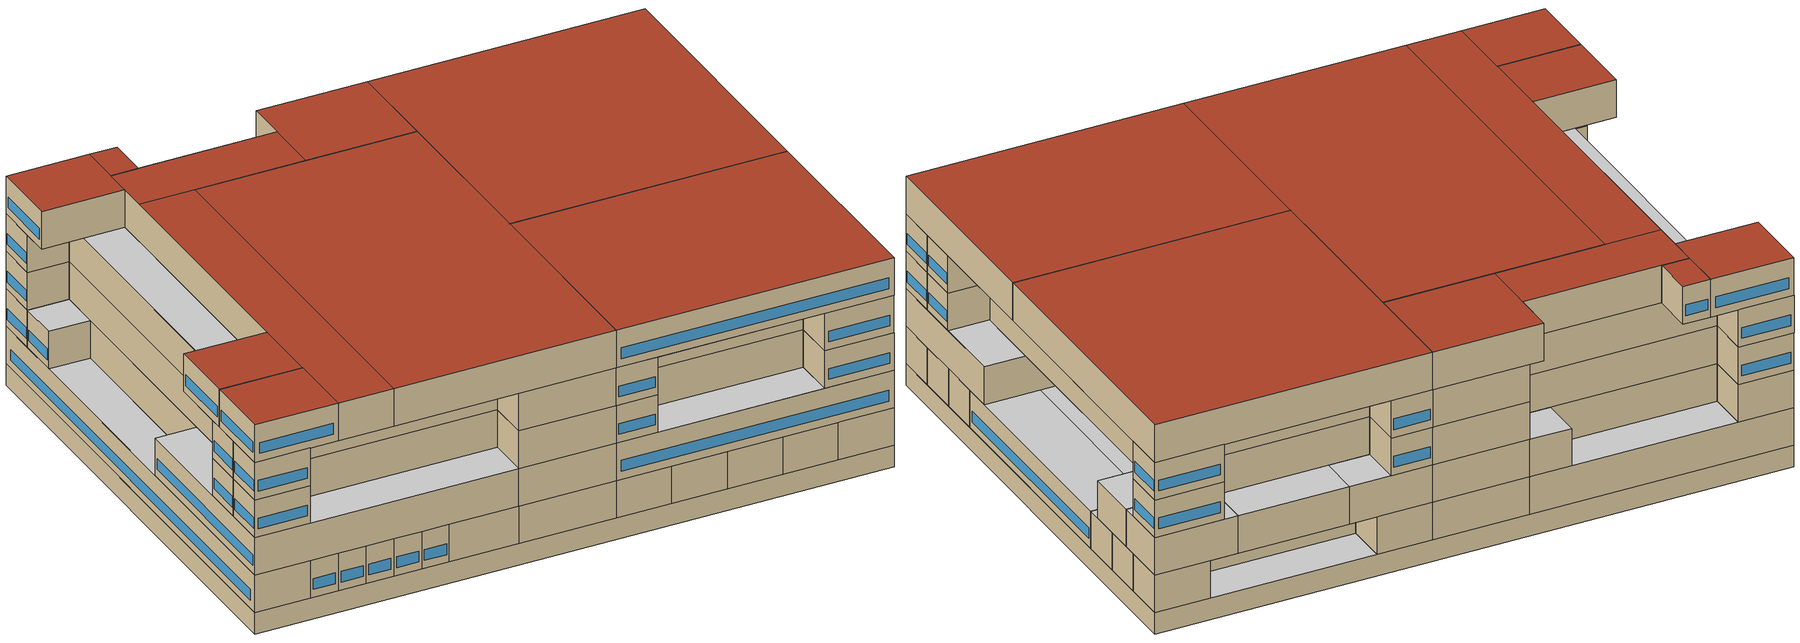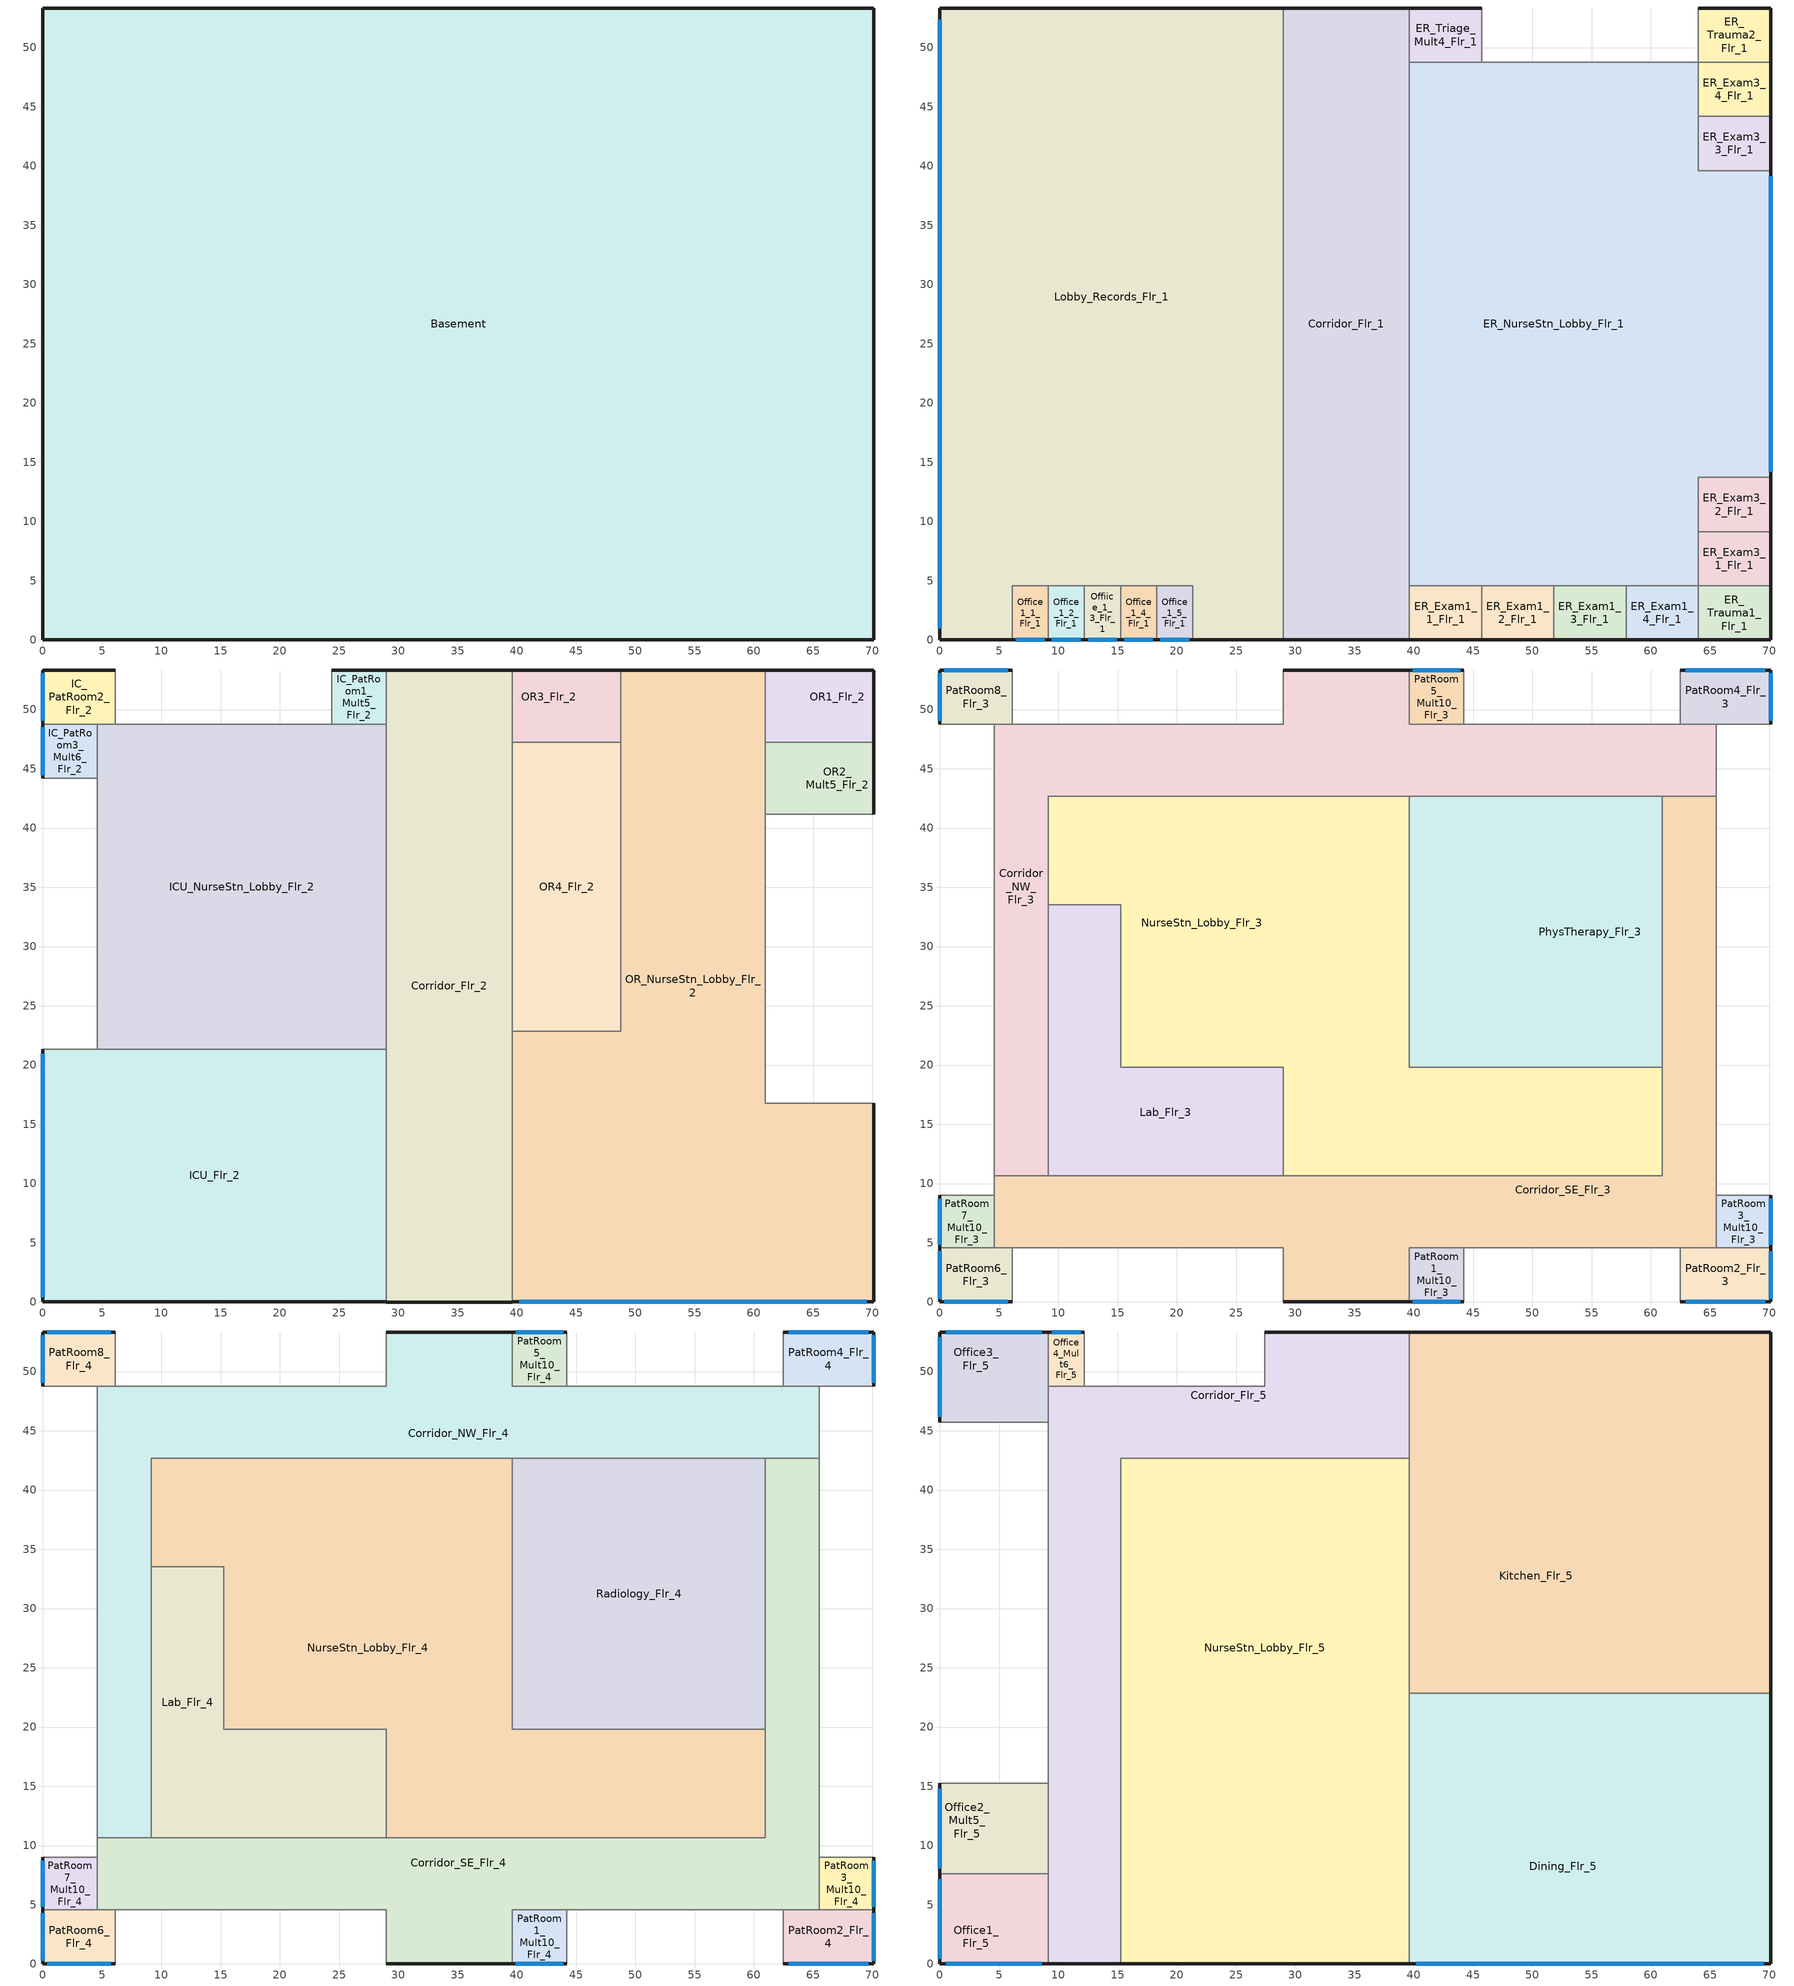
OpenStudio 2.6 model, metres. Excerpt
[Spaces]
Basement
 floor othersidecoefficients: 70.1,53.34 70.1,0 0,0 0,53.34 z-2.44
 wall othersidecoefficients: 0,53.34 0,0 70.1,0 70.1,53.34 0,53.34 z-2.44:0
 ceiling adiabatic: 70.1,9.14 70.1,13.72 64.01,13.72 64.01,9.14 z0; 45.72,0 45.72,4.57 39.62,4.57 39.62,0 z0; 45.72,48.77 45.72,53.34 39.62,53.34 39.62,48.77 z0; 70.1,39.62 70.1,48.77 64.01,48.77 64.01,39.62 z0; 64.01,0 64.01,4.57 45.72,4.57 45.72,0 z0; 64.01,48.77 64.01,53.34 45.72,53.34 45.72,48.77 z0; 21.34,0 21.34,4.57 9.14,4.57 9.14,0 z0; 9.14,0 9.14,4.57 6.1,4.57 6.1,0 z0; 70.1,4.57 70.1,9.14 64.01,9.14 64.01,4.57 z0
Lobby_Records_Flr_1
 floor to Basement: 28.96,4.57 28.96,0 21.34,0 21.34,4.57 z0; 6.1,4.57 6.1,0 0,0 0,4.57 z0; 28.96,53.34 28.96,4.57 0,4.57 0,53.34 z0
 wall outside: 28.96,53.34 0,53.34 0,0 6.1,0 / 21.34,0 28.96,0 z0:4.27
 wall to Corridor_Flr_1: 28.96,0 28.96,53.34 z0:4.27
 wall adiabatic: 6.1,0 6.1,4.57 9.14,4.57 21.34,4.57 21.34,0 z0:4.27
 window: 0,52.34 0,1 z0.91:2.14
 ceiling adiabatic: 28.96,48.77 28.96,53.34 24.38,53.34 24.38,48.77 z4.27; 24.38,48.77 24.38,53.34 6.1,53.34 6.1,48.77 z4.27; 4.57,44.2 4.57,48.77 0,48.77 0,44.2 z4.27; 4.57,21.34 4.57,44.2 0,44.2 0,21.34 z4.27
Office1_1_Flr_1
 floor adiabatic: 9.14,4.57 9.14,0 6.1,0 6.1,4.57 z0
 wall outside: 6.1,0 9.14,0 z0:4.27
 wall adiabatic: 9.14,0 9.14,4.57 6.1,4.57 6.1,0 z0:4.27
 window: 6.41,0 8.84,0 z0.91:2.14
 ceiling adiabatic: 9.14,0 9.14,4.57 6.1,4.57 6.1,0 z4.27
Corridor_Flr_1
 floor to Basement: 39.62,53.34 39.62,0 28.96,0 28.96,53.34 z0
 wall outside: 28.96,0 39.62,0 / 39.62,53.34 28.96,53.34 z0:4.27
 wall adiabatic: 39.62,48.77 39.62,53.34 / 39.62,0 39.62,4.57 z0:4.27
 wall to ER_NurseStn_Lobby_Flr_1: 39.62,4.57 39.62,48.77 z0:4.27
ER_Exam1_1_Flr_1
 floor adiabatic: 45.72,4.57 45.72,0 39.62,0 39.62,4.57 z0
 wall outside: 39.62,0 45.72,0 z0:4.27
 wall adiabatic: 45.72,0 45.72,4.57 39.62,4.57 39.62,0 z0:4.27
 ceiling adiabatic: 45.72,0 45.72,4.57 39.62,4.57 39.62,0 z4.27
ER_Trauma1_Flr_1
 floor to Basement: 70.1,4.57 70.1,0 64.01,0 64.01,4.57 z0
 wall outside: 64.01,0 70.1,0 70.1,4.57 z0:4.27
 wall adiabatic: 70.1,4.57 64.01,4.57 64.01,0 z0:4.27
ER_NurseStn_Lobby_Flr_1
 floor to Basement: 70.1,39.62 70.1,13.72 64.01,13.72 64.01,39.62 z0; 64.01,48.77 64.01,4.57 39.62,4.57 39.62,48.77 z0
 wall outside: 70.1,13.72 70.1,39.62 z0:4.27
 wall adiabatic: 39.62,4.57 45.72,4.57 64.01,4.57 64.01,9.14 64.01,13.72 70.1,13.72 / 70.1,39.62 64.01,39.62 64.01,48.77 45.72,48.77 39.62,48.77 z0:4.27
 window: 70.1,14.2 70.1,39.14 z0.91:2.14
 ceiling adiabatic: 70.1,16.76 70.1,39.62 64.01,39.62 64.01,16.76 z4.27; 64.01,41.15 64.01,47.24 60.96,47.24 60.96,41.15 z4.27; 64.01,16.76 64.01,41.15 60.96,41.15 60.96,16.76 z4.27
ER_Exam3_1_Flr_1
 floor adiabatic: 70.1,9.14 70.1,4.57 64.01,4.57 64.01,9.14 z0
 wall outside: 70.1,4.57 70.1,9.14 z0:4.27
 wall adiabatic: 70.1,9.14 64.01,9.14 64.01,4.57 70.1,4.57 z0:4.27
 ceiling adiabatic: 70.1,4.57 70.1,9.14 64.01,9.14 64.01,4.57 z4.27
ER_Triage_Mult4_Flr_1
 floor adiabatic: 45.72,53.34 45.72,48.77 39.62,48.77 39.62,53.34 z0
 wall outside: 45.72,53.34 39.62,53.34 z0:4.27
 wall adiabatic: 39.62,53.34 39.62,48.77 45.72,48.77 45.72,53.34 z0:4.27
 ceiling adiabatic: 45.72,48.77 45.72,53.34 39.62,53.34 39.62,48.77 z4.27
ER_Trauma2_Flr_1
 floor to Basement: 70.1,53.34 70.1,48.77 64.01,48.77 64.01,53.34 z0
 wall outside: 70.1,48.77 70.1,53.34 64.01,53.34 z0:4.27
 wall adiabatic: 64.01,53.34 64.01,48.77 70.1,48.77 z0:4.27
Office_1_2_Flr_1
 floor adiabatic: 12.19,4.57 12.19,0 9.14,0 9.14,4.57 z0
 wall outside: 9.14,0 12.19,0 z0:4.27
 wall adiabatic: 12.19,0 12.19,4.57 9.14,4.57 9.14,0 z0:4.27
 window: 9.45,0 11.88,0 z0.91:2.14
 ceiling adiabatic: 12.19,0 12.19,4.57 9.14,4.57 9.14,0 z4.27
Offiice_1_3_Flr_1
 floor adiabatic: 15.24,4.57 15.24,0 12.19,0 12.19,4.57 z0
 wall outside: 12.19,0 15.24,0 z0:4.27
 wall adiabatic: 15.24,0 15.24,4.57 12.19,4.57 12.19,0 z0:4.27
 window: 12.5,0 14.93,0 z0.91:2.14
 ceiling adiabatic: 15.24,0 15.24,4.57 12.19,4.57 12.19,0 z4.27
Office_1_4_Flr_1
 floor adiabatic: 18.29,4.57 18.29,0 15.24,0 15.24,4.57 z0
 wall outside: 15.24,0 18.29,0 z0:4.27
 wall adiabatic: 18.29,0 18.29,4.57 15.24,4.57 15.24,0 z0:4.27
 window: 15.55,0 17.98,0 z0.91:2.14
 ceiling adiabatic: 18.29,0 18.29,4.57 15.24,4.57 15.24,0 z4.27
Office_1_5_Flr_1
 floor adiabatic: 21.34,4.57 21.34,0 18.29,0 18.29,4.57 z0
 wall outside: 18.29,0 21.34,0 z0:4.27
 wall adiabatic: 21.34,0 21.34,4.57 18.29,4.57 18.29,0 z0:4.27
 window: 18.6,0 21.03,0 z0.91:2.14
 ceiling adiabatic: 21.34,0 21.34,4.57 18.29,4.57 18.29,0 z4.27
ER_Exam1_2_Flr_1
 floor adiabatic: 51.82,4.57 51.82,0 45.72,0 45.72,4.57 z0
 wall outside: 45.72,0 51.82,0 z0:4.27
 wall adiabatic: 51.82,0 51.82,4.57 45.72,4.57 45.72,0 z0:4.27
 ceiling adiabatic: 51.82,0 51.82,4.57 45.72,4.57 45.72,0 z4.27
ER_Exam1_3_Flr_1
 floor adiabatic: 57.91,4.57 57.91,0 51.82,0 51.82,4.57 z0
 wall outside: 51.82,0 57.91,0 z0:4.27
 wall adiabatic: 57.91,0 57.91,4.57 51.82,4.57 51.82,0 z0:4.27
 ceiling adiabatic: 57.91,0 57.91,4.57 51.82,4.57 51.82,0 z4.27
ER_Exam1_4_Flr_1
 floor adiabatic: 64.01,4.57 64.01,0 57.91,0 57.91,4.57 z0
 wall outside: 57.91,0 64.01,0 z0:4.27
 wall adiabatic: 64.01,0 64.01,4.57 57.91,4.57 57.91,0 z0:4.27
 ceiling adiabatic: 64.01,0 64.01,4.57 57.91,4.57 57.91,0 z4.27
ER_Exam3_2_Flr_1
 floor adiabatic: 70.1,13.72 70.1,9.14 64.01,9.14 64.01,13.72 z0
 wall outside: 70.1,9.14 70.1,13.72 z0:4.27
 wall adiabatic: 70.1,13.72 64.01,13.72 64.01,9.14 70.1,9.14 z0:4.27
 ceiling adiabatic: 70.1,9.14 70.1,13.72 64.01,13.72 64.01,9.14 z4.27
ER_Exam3_3_Flr_1
 floor adiabatic: 70.1,44.2 70.1,39.62 64.01,39.62 64.01,44.2 z0
 wall outside: 70.1,39.62 70.1,44.2 z0:4.27
 wall adiabatic: 70.1,44.2 64.01,44.2 64.01,39.62 70.1,39.62 z0:4.27
 ceiling adiabatic: 70.1,39.62 70.1,44.2 64.01,44.2 64.01,39.62 z4.27
ER_Exam3_4_Flr_1
 floor adiabatic: 70.1,48.77 70.1,44.2 64.01,44.2 64.01,48.77 z0
 wall outside: 70.1,44.2 70.1,48.77 z0:4.27
 wall adiabatic: 70.1,48.77 64.01,48.77 64.01,44.2 70.1,44.2 z0:4.27
 ceiling adiabatic: 70.1,44.2 70.1,48.77 64.01,48.77 64.01,44.2 z4.27
ICU_Flr_2
 floor adiabatic: 9.14,4.57 9.14,0 6.1,0 6.1,4.57 z4.27; 21.34,4.57 21.34,0 9.14,0 9.14,4.57 z4.27
 floor to Lobby_Records_Flr_1: 28.96,21.34 28.96,0 21.34,0 21.34,4.57 6.1,4.57 6.1,0 0,0 0,21.34 z4.27
 wall outside: 0,21.34 0,0 28.96,0 z4.27:8.53
 wall adiabatic: 4.57,21.34 0,21.34 z4.27:8.53
 wall to ICU_NurseStn_Lobby_Flr_2: 28.96,21.34 4.57,21.34 z4.27:8.53
 wall to Corridor_Flr_2: 28.96,0 28.96,21.34 z4.27:8.53
 window: 0,20.94 0,0.4 z5.18:6.4
 ceiling adiabatic: 28.96,0 28.96,4.57 6.1,4.57 6.1,0 z8.53; 4.57,4.57 4.57,8.99 0,8.99 0,4.57 z8.53; 4.57,8.99 4.57,21.34 0,21.34 0,8.99 z8.53
Corridor_Flr_2
 floor to Corridor_Flr_1: 39.62,53.34 39.62,0 28.96,0 28.96,53.34 z4.27
 wall outside: 39.62,53.34 28.96,53.34 / 28.96,0 39.62,0 z4.27:8.53
 wall adiabatic: 28.96,53.34 28.96,48.77 z4.27:8.53
 wall to OR3_Flr_2: 39.62,47.24 39.62,53.34 z4.27:8.53
 wall to OR4_Flr_2: 39.62,22.86 39.62,47.24 z4.27:8.53
 wall to OR_NurseStn_Lobby_Flr_2: 39.62,0 39.62,22.86 z4.27:8.53
 wall to ICU_NurseStn_Lobby_Flr_2: 28.96,48.77 28.96,21.34 z4.27:8.53
OR_NurseStn_Lobby_Flr_2
 floor adiabatic: 45.72,4.57 45.72,0 39.62,0 39.62,4.57 z4.27; 60.96,53.34 60.96,48.77 48.77,48.77 48.77,53.34 z4.27; 64.01,4.57 64.01,0 45.72,0 45.72,4.57 z4.27; 70.1,9.14 70.1,4.57 64.01,4.57 64.01,9.14 z4.27; 70.1,13.72 70.1,9.14 64.01,9.14 64.01,13.72 z4.27
 floor to ER_Trauma1_Flr_1: 70.1,4.57 70.1,0 64.01,0 64.01,4.57 z4.27
 floor to ER_NurseStn_Lobby_Flr_1: 70.1,16.76 70.1,13.72 64.01,13.72 64.01,16.76 z4.27; 48.77,22.86 48.77,4.57 39.62,4.57 39.62,22.86 z4.27; 64.01,16.76 64.01,4.57 60.96,4.57 60.96,16.76 z4.27; 60.96,48.77 60.96,4.57 48.77,4.57 48.77,48.77 z4.27
 wall outside: 39.62,0 70.1,0 70.1,16.76 / 60.96,53.34 48.77,53.34 z4.27:8.53
 wall to OR4_Flr_2: 48.77,47.24 48.77,22.86 39.62,22.86 z4.27:8.53
 wall to OR3_Flr_2: 48.77,53.34 48.77,47.24 z4.27:8.53
 wall to OR1_Flr_2: 60.96,47.24 60.96,53.34 z4.27:8.53
 wall adiabatic: 70.1,16.76 60.96,16.76 60.96,41.15 60.96,47.24 z4.27:8.53
 window: 40.2,0 69.53,0 z5.18:6.4
 ceiling adiabatic: 44.2,0 44.2,4.57 39.62,4.57 39.62,0 z8.53; 62.48,0 62.48,4.57 44.2,4.57 44.2,0 z8.53; 70.1,4.57 70.1,8.99 65.53,8.99 65.53,4.57 z8.53; 60.96,48.77 60.96,53.34 48.77,53.34 48.77,48.77 z8.53; 70.1,8.99 70.1,16.76 65.53,16.76 65.53,8.99 z8.53
ICU_NurseStn_Lobby_Flr_2
 floor to Lobby_Records_Flr_1: 28.96,48.77 28.96,21.34 4.57,21.34 4.57,48.77 z4.27
 wall adiabatic: 4.57,48.77 4.57,44.2 4.57,21.34 / 28.96,48.77 24.38,48.77 6.1,48.77 z4.27:8.53
 wall to IC_PatRoom2_Flr_2: 6.1,48.77 4.57,48.77 z4.27:8.53
OR4_Flr_2
 floor to ER_NurseStn_Lobby_Flr_1: 48.77,47.24 48.77,22.86 39.62,22.86 39.62,47.24 z4.27
 wall to OR3_Flr_2: 48.77,47.24 39.62,47.24 z4.27:8.53
OR2_Mult5_Flr_2
 floor adiabatic: 64.01,47.24 64.01,41.15 60.96,41.15 60.96,47.24 z4.27; 70.1,47.24 70.1,41.15 64.01,41.15 64.01,47.24 z4.27
 wall outside: 70.1,41.15 70.1,47.24 z4.27:8.53
 wall adiabatic: 70.1,47.24 60.96,47.24 60.96,41.15 70.1,41.15 z4.27:8.53
 ceiling adiabatic: 70.1,41.15 70.1,47.24 65.53,47.24 65.53,41.15 z8.53; 65.53,41.15 65.53,42.67 60.96,42.67 60.96,41.15 z8.53; 65.53,42.67 65.53,47.24 60.96,47.24 60.96,42.67 z8.53
IC_PatRoom3_Mult6_Flr_2
 floor adiabatic: 4.57,48.77 4.57,44.2 0,44.2 0,48.77 z4.27
 wall outside: 0,48.77 0,44.2 z4.27:8.53
 wall adiabatic: 0,44.2 4.57,44.2 4.57,48.77 0,48.77 z4.27:8.53
 window: 0,48.49 0,44.47 z5.18:6.4
 ceiling adiabatic: 4.57,44.2 4.57,48.77 0,48.77 0,44.2 z8.53
OR3_Flr_2
 floor adiabatic: 48.77,53.34 48.77,48.77 45.72,48.77 45.72,53.34 z4.27; 45.72,53.34 45.72,48.77 39.62,48.77 39.62,53.34 z4.27
 floor to ER_NurseStn_Lobby_Flr_1: 48.77,48.77 48.77,47.24 39.62,47.24 39.62,48.77 z4.27
 wall outside: 48.77,53.34 39.62,53.34 z4.27:8.53
 ceiling adiabatic: 44.2,48.77 44.2,53.34 39.62,53.34 39.62,48.77 z8.53; 48.77,48.77 48.77,53.34 44.2,53.34 44.2,48.77 z8.53
OR1_Flr_2
 floor to ER_Trauma2_Flr_1: 70.1,53.34 70.1,48.77 64.01,48.77 64.01,53.34 z4.27
 floor adiabatic: 70.1,48.77 70.1,47.24 64.01,47.24 64.01,48.77 z4.27; 64.01,53.34 64.01,48.77 60.96,48.77 60.96,53.34 z4.27
 floor to ER_NurseStn_Lobby_Flr_1: 64.01,48.77 64.01,47.24 60.96,47.24 60.96,48.77 z4.27
 wall outside: 70.1,47.24 70.1,53.34 60.96,53.34 z4.27:8.53
 wall adiabatic: 60.96,47.24 70.1,47.24 z4.27:8.53
 ceiling adiabatic: 62.48,48.77 62.48,53.34 60.96,53.34 60.96,48.77 z8.53; 70.1,47.24 70.1,48.77 65.53,48.77 65.53,47.24 z8.53
IC_PatRoom2_Flr_2
 floor to Lobby_Records_Flr_1: 6.1,53.34 6.1,48.77 0,48.77 0,53.34 z4.27
 wall outside: 6.1,53.34 0,53.34 0,48.77 z4.27:8.53
 wall adiabatic: 6.1,48.77 6.1,53.34 / 0,48.77 4.57,48.77 z4.27:8.53
 window: 0,53.07 0,49.04 z5.18:6.4
IC_PatRoom1_Mult5_Flr_2
 floor adiabatic: 28.96,53.34 28.96,48.77 24.38,48.77 24.38,53.34 z4.27
 wall outside: 28.96,53.34 24.38,53.34 z4.27:8.53
 wall adiabatic: 24.38,53.34 24.38,48.77 28.96,48.77 28.96,53.34 z4.27:8.53
 ceiling adiabatic: 28.96,48.77 28.96,53.34 24.38,53.34 24.38,48.77 z8.53
PatRoom6_Flr_3
 floor to ICU_Flr_2: 6.1,4.57 6.1,0 0,0 0,4.57 z8.53
 wall outside: 0,4.57 0,0 6.1,0 z8.53:12.8
 wall adiabatic: 4.57,4.57 0,4.57 / 6.1,0 6.1,4.57 z8.53:12.8
 wall to Corridor_SE_Flr_3: 6.1,4.57 4.57,4.57 z8.53:12.8
 window: 0.37,0 5.73,0 / 0,4.3 0,0.27 z9.45:10.67
Corridor_SE_Flr_3
 floor to OR_NurseStn_Lobby_Flr_2: 65.53,16.76 65.53,4.57 39.62,4.57 39.62,10.67 60.96,10.67 60.96,16.76 z8.53
 floor adiabatic: 65.53,42.67 65.53,41.15 60.96,41.15 60.96,42.67 z8.53; 65.53,41.15 65.53,16.76 60.96,16.76 60.96,41.15 z8.53
 floor to ICU_Flr_2: 28.96,10.67 28.96,4.57 4.57,4.57 4.57,10.67 z8.53
 floor to Corridor_Flr_2: 39.62,10.67 39.62,0 28.96,0 28.96,10.67 z8.53
 wall outside: 28.96,0 39.62,0 z8.53:12.8
 wall adiabatic: 39.62,0 39.62,4.57 44.2,4.57 62.48,4.57 / 6.1,4.57 28.96,4.57 28.96,0 / 4.57,10.67 4.57,8.99 4.57,4.57 / 65.53,4.57 65.53,8.99 65.53,42.67 z8.53:12.8
 wall to Corridor_NW_Flr_3: 9.14,10.67 4.57,10.67 / 65.53,42.67 60.96,42.67 z8.53:12.8
 wall to Lab_Flr_3: 28.96,10.67 9.14,10.67 z8.53:12.8
 wall to NurseStn_Lobby_Flr_3: 60.96,19.81 60.96,10.67 28.96,10.67 z8.53:12.8
 wall to PhysTherapy_Flr_3: 60.96,42.67 60.96,19.81 z8.53:12.8
 wall to PatRoom2_Flr_3: 62.48,4.57 65.53,4.57 z8.53:12.8
PatRoom1_Mult10_Flr_3
 floor adiabatic: 44.2,4.57 44.2,0 39.62,0 39.62,4.57 z8.53
 wall outside: 39.62,0 44.2,0 z8.53:12.8
 wall adiabatic: 44.2,0 44.2,4.57 39.62,4.57 39.62,0 z8.53:12.8
 window: 39.9,0 43.92,0 z9.45:10.67
 ceiling adiabatic: 44.2,0 44.2,4.57 39.62,4.57 39.62,0 z12.8
PatRoom2_Flr_3
 floor to OR_NurseStn_Lobby_Flr_2: 70.1,4.57 70.1,0 62.48,0 62.48,4.57 z8.53
 wall outside: 62.48,0 70.1,0 70.1,4.57 z8.53:12.8
 wall adiabatic: 62.48,4.57 62.48,0 / 70.1,4.57 65.53,4.57 z8.53:12.8
 window: 62.94,0 69.65,0 / 70.1,0.27 70.1,4.3 z9.45:10.67
PatRoom7_Mult10_Flr_3
 floor adiabatic: 4.57,8.99 4.57,4.57 0,4.57 0,8.99 z8.53
 wall outside: 0,8.99 0,4.57 z8.53:12.8
 wall adiabatic: 0,4.57 4.57,4.57 4.57,8.99 0,8.99 z8.53:12.8
 window: 0,8.73 0,4.84 z9.45:10.67
 ceiling adiabatic: 4.57,4.57 4.57,8.99 0,8.99 0,4.57 z12.8
PatRoom3_Mult10_Flr_3
 floor adiabatic: 70.1,8.99 70.1,4.57 65.53,4.57 65.53,8.99 z8.53
 wall outside: 70.1,4.57 70.1,8.99 z8.53:12.8
 wall adiabatic: 70.1,8.99 65.53,8.99 65.53,4.57 70.1,4.57 z8.53:12.8
 window: 70.1,4.84 70.1,8.73 z9.45:10.67
 ceiling adiabatic: 70.1,4.57 70.1,8.99 65.53,8.99 65.53,4.57 z12.8
Corridor_NW_Flr_3
 floor to Corridor_Flr_2: 39.62,53.34 39.62,42.67 28.96,42.67 28.96,53.34 z8.53
 floor to OR_NurseStn_Lobby_Flr_2: 60.96,48.77 60.96,42.67 48.77,42.67 48.77,48.77 z8.53
 floor to ICU_Flr_2: 9.14,21.34 9.14,10.67 4.57,10.67 4.57,21.34 z8.53
 floor to OR1_Flr_2: 65.53,48.77 65.53,47.24 60.96,47.24 60.96,48.77 z8.53
 floor to OR4_Flr_2: 48.77,47.24 48.77,42.67 39.62,42.67 39.62,47.24 z8.53
 floor adiabatic: 65.53,47.24 65.53,42.67 60.96,42.67 60.96,47.24 z8.53
 floor to ICU_NurseStn_Lobby_Flr_2: 28.96,48.77 28.96,42.67 9.14,42.67 9.14,21.34 4.57,21.34 4.57,48.77 z8.53
 floor to OR3_Flr_2: 48.77,48.77 48.77,47.24 39.62,47.24 39.62,48.77 z8.53
 wall outside: 39.62,53.34 28.96,53.34 z8.53:12.8
 wall to PatRoom8_Flr_3: 6.1,48.77 4.57,48.77 z8.53:12.8
 wall adiabatic: 28.96,53.34 28.96,48.77 6.1,48.77 / 62.48,48.77 44.2,48.77 39.62,48.77 39.62,53.34 / 65.53,42.67 65.53,48.77 / 4.57,48.77 4.57,10.67 z8.53:12.8
 wall to PatRoom4_Flr_3: 65.53,48.77 62.48,48.77 z8.53:12.8
 wall to PhysTherapy_Flr_3: 39.62,42.67 60.96,42.67 z8.53:12.8
 wall to NurseStn_Lobby_Flr_3: 9.14,33.53 9.14,33.58 9.14,42.67 39.62,42.67 z8.53:12.8
 wall to Lab_Flr_3: 9.14,10.67 9.14,33.53 z8.53:12.8
Lab_Flr_3
 floor to ICU_Flr_2: 15.24,21.34 15.24,19.81 28.96,19.81 28.96,10.67 9.14,10.67 9.14,21.34 z8.53
 floor to ICU_NurseStn_Lobby_Flr_2: 15.24,33.53 15.24,21.34 9.14,21.34 9.14,33.53 z8.53
 wall to NurseStn_Lobby_Flr_3: 28.96,10.67 28.96,19.81 15.24,19.81 15.24,33.53 9.14,33.53 z8.53:12.8
NurseStn_Lobby_Flr_3
 floor to OR_NurseStn_Lobby_Flr_2: 60.96,19.81 60.96,10.67 39.62,10.67 39.62,19.81 z8.53
 floor to ICU_Flr_2: 28.96,21.34 28.96,19.81 15.24,19.81 15.24,21.34 z8.53
 floor to Corridor_Flr_2: 39.62,42.67 39.62,10.67 28.96,10.67 28.96,42.67 z8.53
 floor to ICU_NurseStn_Lobby_Flr_2: 28.96,42.67 28.96,21.34 15.24,21.34 15.24,33.53 9.14,33.53 9.14,42.67 z8.53
 wall to PhysTherapy_Flr_3: 60.96,19.81 39.62,19.81 39.62,42.67 z8.53:12.8
PhysTherapy_Flr_3
 floor to OR_NurseStn_Lobby_Flr_2: 60.96,42.67 60.96,19.81 39.62,19.81 39.62,22.86 48.77,22.86 48.77,42.67 z8.53
 floor to OR4_Flr_2: 48.77,42.67 48.77,22.86 39.62,22.86 39.62,42.67 z8.53
PatRoom8_Flr_3
 floor to IC_PatRoom2_Flr_2: 6.1,53.34 6.1,48.77 0,48.77 0,53.34 z8.53
 wall outside: 6.1,53.34 0,53.34 0,48.77 z8.53:12.8
 wall adiabatic: 6.1,48.77 6.1,53.34 / 0,48.77 4.57,48.77 z8.53:12.8
 window: 5.73,53.34 0.37,53.34 / 0,53.07 0,49.04 z9.45:10.67
PatRoom5_Mult10_Flr_3
 floor adiabatic: 44.2,53.34 44.2,48.77 39.62,48.77 39.62,53.34 z8.53
 wall outside: 44.2,53.34 39.62,53.34 z8.53:12.8
 wall adiabatic: 39.62,53.34 39.62,48.77 44.2,48.77 44.2,53.34 z8.53:12.8
 window: 43.92,53.34 39.9,53.34 z9.45:10.67
 ceiling adiabatic: 44.2,48.77 44.2,53.34 39.62,53.34 39.62,48.77 z12.8
PatRoom4_Flr_3
 floor to OR1_Flr_2: 70.1,53.34 70.1,48.77 62.48,48.77 62.48,53.34 z8.53
 wall outside: 70.1,48.77 70.1,53.34 62.48,53.34 z8.53:12.8
 wall adiabatic: 65.53,48.77 70.1,48.77 / 62.48,53.34 62.48,48.77 z8.53:12.8
 window: 70.1,49.04 70.1,53.07 / 69.65,53.34 62.94,53.34 z9.45:10.67
PatRoom6_Flr_4
 floor to PatRoom6_Flr_3: 6.1,4.57 6.1,0 0,0 0,4.57 z12.8
 wall outside: 0,4.57 0,0 6.1,0 z12.8:17.07
 wall adiabatic: 4.57,4.57 0,4.57 / 6.1,0 6.1,4.57 z12.8:17.07
 wall to Corridor_SE_Flr_4: 6.1,4.57 4.57,4.57 z12.8:17.07
 window: 0,4.3 0,0.27 / 0.37,0 5.73,0 z13.71:14.93
Corridor_SE_Flr_4
 floor to Corridor_SE_Flr_3: 65.53,42.67 65.53,4.57 39.62,4.57 39.62,0 28.96,0 28.96,4.57 4.57,4.57 4.57,10.67 60.96,10.67 60.96,42.67 z12.8
 wall outside: 28.96,0 39.62,0 z12.8:17.07
 wall adiabatic: 4.57,10.67 4.57,8.99 4.57,4.57 / 65.53,4.57 65.53,8.99 65.53,42.67 / 39.62,0 39.62,4.57 44.2,4.57 62.48,4.57 / 6.1,4.57 28.96,4.57 28.96,0 z12.8:17.07
 wall to Corridor_NW_Flr_4: 9.14,10.67 4.57,10.67 / 65.53,42.67 60.96,42.67 z12.8:17.07
 wall to Lab_Flr_4: 28.96,10.67 9.14,10.67 z12.8:17.07
 wall to NurseStn_Lobby_Flr_4: 60.96,19.81 60.96,10.67 28.96,10.67 z12.8:17.07
 wall to Radiology_Flr_4: 60.96,42.67 60.96,19.81 z12.8:17.07
 wall to PatRoom2_Flr_4: 62.48,4.57 65.53,4.57 z12.8:17.07
 ceiling adiabatic: 9.14,7.62 9.14,10.67 4.57,10.67 4.57,7.62 z17.07
PatRoom1_Mult10_Flr_4
 floor adiabatic: 44.2,4.57 44.2,0 39.62,0 39.62,4.57 z12.8
 wall outside: 39.62,0 44.2,0 z12.8:17.07
 wall adiabatic: 44.2,0 44.2,4.57 39.62,4.57 39.62,0 z12.8:17.07
 window: 39.9,0 43.92,0 z13.71:14.93
 ceiling adiabatic: 44.2,0 44.2,4.57 39.62,4.57 39.62,0 z17.07
PatRoom2_Flr_4
 floor to PatRoom2_Flr_3: 70.1,4.57 70.1,0 62.48,0 62.48,4.57 z12.8
 wall outside: 62.48,0 70.1,0 70.1,4.57 z12.8:17.07
 wall adiabatic: 62.48,4.57 62.48,0 / 70.1,4.57 65.53,4.57 z12.8:17.07
 window: 62.94,0 69.65,0 / 70.1,0.27 70.1,4.3 z13.71:14.93
PatRoom7_Mult10_Flr_4
 floor adiabatic: 4.57,8.99 4.57,4.57 0,4.57 0,8.99 z12.8
 wall outside: 0,8.99 0,4.57 z12.8:17.07
 wall adiabatic: 0,4.57 4.57,4.57 4.57,8.99 0,8.99 z12.8:17.07
 window: 0,8.73 0,4.84 z13.71:14.93
 ceiling adiabatic: 4.57,4.57 4.57,7.62 0,7.62 0,4.57 z17.07; 4.57,7.62 4.57,8.99 0,8.99 0,7.62 z17.07
PatRoom3_Mult10_Flr_4
 floor adiabatic: 70.1,8.99 70.1,4.57 65.53,4.57 65.53,8.99 z12.8
 wall outside: 70.1,4.57 70.1,8.99 z12.8:17.07
 wall adiabatic: 70.1,8.99 65.53,8.99 65.53,4.57 70.1,4.57 z12.8:17.07
 window: 70.1,4.84 70.1,8.73 z13.71:14.93
 ceiling adiabatic: 70.1,4.57 70.1,8.99 65.53,8.99 65.53,4.57 z17.07
Corridor_NW_Flr_4
 floor to Corridor_NW_Flr_3: 39.62,53.34 39.62,48.77 65.53,48.77 65.53,42.67 9.14,42.67 9.14,10.67 4.57,10.67 4.57,48.77 28.96,48.77 28.96,53.34 z12.8
 wall outside: 39.62,53.34 28.96,53.34 z12.8:17.07
 wall adiabatic: 4.57,48.77 4.57,10.67 / 28.96,53.34 28.96,48.77 6.1,48.77 / 62.48,48.77 44.2,48.77 39.62,48.77 39.62,53.34 / 65.53,42.67 65.53,48.77 z12.8:17.07
 wall to PatRoom8_Flr_4: 6.1,48.77 4.57,48.77 z12.8:17.07
 wall to PatRoom4_Flr_4: 65.53,48.77 62.48,48.77 z12.8:17.07
 wall to Radiology_Flr_4: 39.62,42.67 60.96,42.67 z12.8:17.07
 wall to NurseStn_Lobby_Flr_4: 9.14,33.53 9.14,33.58 9.14,42.67 39.62,42.67 z12.8:17.07
 wall to Lab_Flr_4: 9.14,10.67 9.14,33.53 z12.8:17.07
 ceiling adiabatic: 9.14,10.67 9.14,15.24 4.57,15.24 4.57,10.67 z17.07; 9.14,15.24 9.14,45.72 4.57,45.72 4.57,15.24 z17.07
Lab_Flr_4
 floor to Lab_Flr_3: 15.24,33.53 15.24,19.81 28.96,19.81 28.96,10.67 9.14,10.67 9.14,33.53 z12.8
 wall to NurseStn_Lobby_Flr_4: 28.96,10.67 28.96,19.81 15.24,19.81 15.24,33.53 9.14,33.53 z12.8:17.07
NurseStn_Lobby_Flr_4
 floor to NurseStn_Lobby_Flr_3: 39.62,42.67 39.62,19.81 60.96,19.81 60.96,10.67 28.96,10.67 28.96,19.81 15.24,19.81 15.24,33.53 9.14,33.53 9.14,42.67 z12.8
 wall to Radiology_Flr_4: 60.96,19.81 39.62,19.81 39.62,42.67 z12.8:17.07
Radiology_Flr_4
 floor to PhysTherapy_Flr_3: 60.96,42.67 60.96,19.81 39.62,19.81 39.62,42.67 z12.8
PatRoom8_Flr_4
 floor to PatRoom8_Flr_3: 6.1,53.34 6.1,48.77 0,48.77 0,53.34 z12.8
 wall outside: 6.1,53.34 0,53.34 0,48.77 z12.8:17.07
 wall adiabatic: 6.1,48.77 6.1,53.34 / 0,48.77 4.57,48.77 z12.8:17.07
 window: 5.73,53.34 0.37,53.34 z13.71:14.94; 0,53.07 0,49.04 z13.71:14.93
PatRoom5_Mult10_Flr_4
 floor adiabatic: 44.2,53.34 44.2,48.77 39.62,48.77 39.62,53.34 z12.8
 wall outside: 44.2,53.34 39.62,53.34 z12.8:17.07
 wall adiabatic: 39.62,53.34 39.62,48.77 44.2,48.77 44.2,53.34 z12.8:17.07
 window: 43.92,53.34 39.9,53.34 z13.71:14.93
 ceiling adiabatic: 44.2,48.77 44.2,53.34 39.62,53.34 39.62,48.77 z17.07
PatRoom4_Flr_4
 floor to PatRoom4_Flr_3: 70.1,53.34 70.1,48.77 62.48,48.77 62.48,53.34 z12.8
 wall outside: 70.1,48.77 70.1,53.34 62.48,53.34 z12.8:17.07
 wall adiabatic: 65.53,48.77 70.1,48.77 / 62.48,53.34 62.48,48.77 z12.8:17.07
 window: 70.1,49.04 70.1,53.07 / 69.65,53.34 62.94,53.34 z13.71:14.93
Office1_Flr_5
 floor adiabatic: 4.57,7.62 4.57,4.57 0,4.57 0,7.62 z17.07; 9.14,4.57 9.14,0 6.1,0 6.1,4.57 z17.07
 floor to PatRoom6_Flr_4: 6.1,4.57 6.1,0 0,0 0,4.57 z17.07
 floor to Corridor_SE_Flr_4: 9.14,7.62 9.14,4.57 4.57,4.57 4.57,7.62 z17.07
 wall outside: 0,7.62 0,0 9.14,0 z17.07:21.34
 wall adiabatic: 9.14,7.62 0,7.62 z17.07:21.34
 wall to Corridor_Flr_5: 9.14,0 9.14,7.62 z17.07:21.34
 window: 0,7.16 0,0.46 / 0.55,0 8.59,0 z17.98:19.2
 roof outside: 9.14,0 9.14,7.62 0,7.62 0,0 z21.34
Corridor_Flr_5
 floor adiabatic: 15.24,4.57 15.24,0 9.14,0 9.14,4.57 z17.07; 28.96,53.34 28.96,48.77 27.43,48.77 27.43,53.34 z17.07
 floor to Corridor_SE_Flr_4: 15.24,10.67 15.24,4.57 9.14,4.57 9.14,10.67 z17.07
 floor to Corridor_NW_Flr_4: 39.62,53.34 39.62,42.67 9.14,42.67 9.14,48.77 28.96,48.77 28.96,53.34 z17.07
 floor to Lab_Flr_4: 15.24,33.53 15.24,10.67 9.14,10.67 9.14,33.53 z17.07
 floor to NurseStn_Lobby_Flr_4: 15.24,42.67 15.24,33.53 9.14,33.53 9.14,42.67 z17.07
 wall outside: 39.62,53.34 27.43,53.34 / 9.14,0 15.24,0 z17.07:21.34
 wall adiabatic: 9.14,45.72 9.14,15.24 9.14,7.62 / 27.43,53.34 27.43,48.77 12.19,48.77 9.14,48.77 z17.07:21.34
 wall to Office3_Flr_5: 9.14,48.77 9.14,45.72 z17.07:21.34
 wall to Kitchen_Flr_5: 39.62,42.67 39.62,53.34 z17.07:21.34
 wall to NurseStn_Lobby_Flr_5: 15.24,0 15.24,42.67 39.62,42.67 z17.07:21.34
 roof outside: 15.24,0 15.24,42.67 9.14,42.67 9.14,0 z21.34; 39.62,42.67 39.62,53.34 27.43,53.34 27.43,42.67 z21.34; 27.43,42.67 27.43,48.77 9.14,48.77 9.14,42.67 z21.34
NurseStn_Lobby_Flr_5
 floor to NurseStn_Lobby_Flr_4: 39.62,42.67 39.62,10.67 28.96,10.67 28.96,19.81 15.24,19.81 15.24,42.67 z17.07
 floor to Corridor_SE_Flr_4: 39.62,10.67 39.62,0 28.96,0 28.96,4.57 15.24,4.57 15.24,10.67 z17.07
 floor to Lab_Flr_4: 28.96,19.81 28.96,10.67 15.24,10.67 15.24,19.81 z17.07
 floor adiabatic: 28.96,4.57 28.96,0 15.24,0 15.24,4.57 z17.07
 wall outside: 15.24,0 39.62,0 z17.07:21.34
 wall to Dining_Flr_5: 39.62,0 39.62,22.86 z17.07:21.34
 wall to Kitchen_Flr_5: 39.62,22.86 39.62,42.67 z17.07:21.34
 roof outside: 39.62,0 39.62,42.67 15.24,42.67 15.24,0 z21.34
Dining_Flr_5
 floor adiabatic: 70.1,22.86 70.1,8.99 65.53,8.99 65.53,22.86 z17.07; 44.2,4.57 44.2,0 39.62,0 39.62,4.57 z17.07; 70.1,8.99 70.1,4.57 65.53,4.57 65.53,8.99 z17.07; 62.48,4.57 62.48,0 44.2,0 44.2,4.57 z17.07
 floor to Radiology_Flr_4: 60.96,22.86 60.96,19.81 39.62,19.81 39.62,22.86 z17.07
 floor to Corridor_SE_Flr_4: 65.53,22.86 65.53,4.57 39.62,4.57 39.62,10.67 60.96,10.67 60.96,22.86 z17.07
 floor to NurseStn_Lobby_Flr_4: 60.96,19.81 60.96,10.67 39.62,10.67 39.62,19.81 z17.07
 floor to PatRoom2_Flr_4: 70.1,4.57 70.1,0 62.48,0 62.48,4.57 z17.07
 wall outside: 39.62,0 70.1,0 70.1,22.86 z17.07:21.34
 wall to Kitchen_Flr_5: 70.1,22.86 39.62,22.86 z17.07:21.34
 window: 40.2,0 69.53,0 z17.98:19.2
 roof outside: 70.1,0 70.1,22.86 39.62,22.86 39.62,0 z21.34
Office2_Mult5_Flr_5
 floor adiabatic: 4.57,15.24 4.57,8.99 0,8.99 0,15.24 z17.07; 9.14,10.67 9.14,7.62 4.57,7.62 4.57,10.67 z17.07; 4.57,8.99 4.57,7.62 0,7.62 0,8.99 z17.07; 9.14,15.24 9.14,10.67 4.57,10.67 4.57,15.24 z17.07
 wall outside: 0,15.24 0,7.62 z17.07:21.34
 wall adiabatic: 0,7.62 9.14,7.62 9.14,15.24 0,15.24 z17.07:21.34
 window: 0,14.78 0,8.08 z17.98:19.2
 roof outside: 9.14,7.62 9.14,15.24 0,15.24 0,7.62 z21.34
Kitchen_Flr_5
 floor to Corridor_NW_Flr_4: 65.53,48.77 65.53,42.67 39.62,42.67 39.62,48.77 z17.07
 floor to Radiology_Flr_4: 60.96,42.67 60.96,22.86 39.62,22.86 39.62,42.67 z17.07
 floor adiabatic: 44.2,53.34 44.2,48.77 39.62,48.77 39.62,53.34 z17.07; 62.48,53.34 62.48,48.77 44.2,48.77 44.2,53.34 z17.07; 70.1,48.77 70.1,22.86 65.53,22.86 65.53,48.77 z17.07
 floor to Corridor_SE_Flr_4: 65.53,42.67 65.53,22.86 60.96,22.86 60.96,42.67 z17.07
 floor to PatRoom4_Flr_4: 70.1,53.34 70.1,48.77 62.48,48.77 62.48,53.34 z17.07
 wall outside: 70.1,22.86 70.1,53.34 39.62,53.34 z17.07:21.34
 roof outside: 70.1,22.86 70.1,53.34 39.62,53.34 39.62,22.86 z21.34
Office3_Flr_5
 floor to PatRoom8_Flr_4: 6.1,53.34 6.1,48.77 0,48.77 0,53.34 z17.07
 floor to Corridor_NW_Flr_4: 9.14,48.77 9.14,45.72 4.57,45.72 4.57,48.77 z17.07
 floor adiabatic: 9.14,53.34 9.14,48.77 6.1,48.77 6.1,53.34 z17.07; 4.57,48.77 4.57,45.72 0,45.72 0,48.77 z17.07
 wall outside: 9.14,53.34 0,53.34 0,45.72 z17.07:21.34
 wall adiabatic: 9.14,48.77 9.14,53.34 / 0,45.72 9.14,45.72 z17.07:21.34
 window: 8.59,53.34 0.55,53.34 / 0,52.88 0,46.18 z17.98:19.2
 roof outside: 9.14,45.72 9.14,53.34 0,53.34 0,45.72 z21.34
Office4_Mult6_Flr_5
 floor adiabatic: 12.19,53.34 12.19,48.77 9.14,48.77 9.14,53.34 z17.07
 wall outside: 12.19,53.34 9.14,53.34 z17.07:21.34
 wall adiabatic: 9.14,53.34 9.14,48.77 12.19,48.77 12.19,53.34 z17.07:21.34
 window: 11.88,53.34 9.45,53.34 z17.98:19.2
 roof outside: 12.19,48.77 12.19,53.34 9.14,53.34 9.14,48.77 z21.34
[Building]
NECB_2011Hospital: Standards Number of Stories=6; Standards Number of Above Ground Stories=5; Standards Building Type=Hospital
[Site]
Sherbrooke_PQ_CAN: Latitude {deg}=45.43; Longitude {deg}=-71.68; Time Zone {hr}=-5; Elevation {m}=241
[ClimateZones]
Climate Zone Institution Name 1=ASHRAE; Climate Zone Document Name 1=ANSI/ASHRAE Standard 169; Climate Zone Document Year 1=2006; Climate Zone Institution Name 2=CEC; Climate Zone Document Name 2=California Climate Zone Descriptions; Climate Zone Document Year 2=1995
[Site:WaterMainsTemperature]
Calculation Method=Correlation; Annual Average Outdoor Air Temperature {C}=4.28333; Maximum Difference In Monthly Average Outdoor Air Temperatures {deltaC}=28.2
[SizingPeriod:DesignDay] Barometric Pressure {Pa}=98463; Sky Clearness=0; Rain Indicator=0; Snow Indicator=0; Day of Month=21; Daylight Saving Time Indicator=0; Humidity Indicating Type=Wetbulb; Dry-Bulb Temperature Range Modifier Type=DefaultMultipliers
Name | Maximum Dry-Bulb Temperature {C} | Daily Dry-Bulb Temperature Range {deltaC} | Humidity Indicating Conditions at Maximum Dry-Bulb | Wind Speed {m/s} | Wind Direction {deg} | Month | Day Type | Solar Model Indicator | ASHRAE Taub | ASHRAE Taud
Sherbrooke Ann Clg .4% Condns DB=>MWB | 28.6 | 11.7 | 20.9 | 3.7 | 250 | 7 | SummerDesignDay | ASHRAETau | 0.446 | 2.039
Sherbrooke Ann Htg 99.6% Condns DB | -28.3 | 0 | -28.3 | 1.7 | 90 | 1 | WinterDesignDay | ASHRAEClearSky
[Site:GroundTemperature:BuildingSurface]
19.527, 19.502, 19.536, 19.598, 20.002, 21.64, 22.225, 22.375, 21.449, 20.121, 19.802, 19.633
[WindowMaterial:Blind]
Window Material Blind 1: Slat Width {m}=0.025; Slat Separation {m}=0.01875; Front Side Slat Beam Solar Reflectance=0.5; Back Side Slat Beam Solar Reflectance=0.5; Front Side Slat Diffuse Solar Reflectance=0.5; Back Side Slat Diffuse Solar Reflectance=0.5; Slat Beam Visible Transmittance=0
[ShadingControl]
Shading Control 1: Shading Type=InteriorBlind; Shading Device Material=Window Material Blind 1
[BuildingStory] Nominal Z Coordinate {m}=0
Name | Nominal Floor to Floor Height {m}
Building Story 1 | 2.4384
Building Story 2; Building Story 3; Building Story 4; Building Story 5; Building Story 6; Building Story 7 | 4.2672
[Space]
Name | Space Type | Building Story | Thermal Zone
Basement | Space Function Lab - research | Building Story 1 | TZ-Basement
Lobby_Records_Flr_1 | Space Function Office - enclosed | Building Story 2 | TZ-Lobby_Records_Flr_1
Office1_1_Flr_1 | Space Function Office - enclosed | Building Story 2 | TZ-Office1_1_Flr_1
Corridor_Flr_1 | Space Function Hospital corr. >= 2.4m-sch-B | Building Story 2 | TZ-Corridor_Flr_1
ER_Exam1_1_Flr_1 | Space Function Hospital - emergency | Building Story 2 | TZ-ER_Exam1_1_Flr_1
ER_Trauma1_Flr_1 | Space Function Hospital - emergency | Building Story 2 | TZ-ER_Trauma1_Flr_1
ER_NurseStn_Lobby_Flr_1 | Space Function Hospital - nurses' station | Building Story 2 | TZ-ER_NurseStn_Lobby_Flr_1
ER_Exam3_1_Flr_1 | Space Function Hospital - emergency | Building Story 2 | TZ-ER_Exam3_1_Flr_1
ER_Triage_Mult4_Flr_1 | Space Function Hospital - emergency | Building Story 2 | TZ-ER_Triage_Mult4_Flr_1
ER_Trauma2_Flr_1 | Space Function Hospital - emergency | Building Story 2 | TZ-ER_Trauma2_Flr_1
ICU_Flr_2 | Space Function Hospital - recovery | Building Story 3 | TZ-ICU_Flr_2
Corridor_Flr_2 | Space Function Hospital corr. >= 2.4m-sch-B | Building Story 3 | TZ-Corridor_Flr_2
OR_NurseStn_Lobby_Flr_2 | Space Function Hospital - nurses' station | Building Story 3 | TZ-OR_NurseStn_Lobby_Flr_2
ICU_NurseStn_Lobby_Flr_2 | Space Function Hospital - nurses' station | Building Story 3 | TZ-ICU_NurseStn_Lobby_Flr_2
OR4_Flr_2 | Space Function Hospital - operating room | Building Story 3 | TZ-OR4_Flr_2
OR2_Mult5_Flr_2 | Space Function Hospital - operating room | Building Story 3 | TZ-OR2_Mult5_Flr_2
IC_PatRoom3_Mult6_Flr_2 | Space Function Hospital - patient room | Building Story 3 | TZ-IC_PatRoom3_Mult6_Flr_2
OR3_Flr_2 | Space Function Hospital - operating room | Building Story 3 | TZ-OR3_Flr_2
OR1_Flr_2 | Space Function Hospital - operating room | Building Story 3 | TZ-OR1_Flr_2
IC_PatRoom2_Flr_2 | Space Function Hospital - patient room | Building Story 3 | TZ-IC_PatRoom2_Flr_2
IC_PatRoom1_Mult5_Flr_2 | Space Function Hospital - patient room | Building Story 3 | TZ-IC_PatRoom1_Mult5_Flr_2
PatRoom6_Flr_3 | Space Function Hospital - patient room | Building Story 4 | TZ-PatRoom6_Flr_3
Corridor_SE_Flr_3 | Space Function Hospital corr. >= 2.4m-sch-B | Building Story 4 | TZ-Corridor_SE_Flr_3
PatRoom1_Mult10_Flr_3 | Space Function Hospital - patient room | Building Story 4 | TZ-PatRoom1_Mult10_Flr_3
PatRoom2_Flr_3 | Space Function Hospital - patient room | Building Story 4 | TZ-PatRoom2_Flr_3
PatRoom7_Mult10_Flr_3 | Space Function Hospital - patient room | Building Story 4 | TZ-PatRoom7_Mult10_Flr_3
PatRoom3_Mult10_Flr_3 | Space Function Hospital - patient room | Building Story 4 | TZ-PatRoom3_Mult10_Flr_3
Corridor_NW_Flr_3 | Space Function Hospital corr. >= 2.4m-sch-B | Building Story 4 | TZ-Corridor_NW_Flr_3
Lab_Flr_3 | Space Function Lab - research | Building Story 4 | TZ-Lab_Flr_3
NurseStn_Lobby_Flr_3 | Space Function Hospital - nurses' station | Building Story 4 | TZ-NurseStn_Lobby_Flr_3
PhysTherapy_Flr_3 | Space Function Hospital - physical therapy | Building Story 4 | TZ-PhysTherapy_Flr_3
PatRoom8_Flr_3 | Space Function Hospital - patient room | Building Story 4 | TZ-PatRoom8_Flr_3
PatRoom5_Mult10_Flr_3 | Space Function Hospital - patient room | Building Story 4 | TZ-PatRoom5_Mult10_Flr_3
PatRoom4_Flr_3 | Space Function Hospital - patient room | Building Story 4 | TZ-PatRoom4_Flr_3
PatRoom6_Flr_4 | Space Function Hospital - patient room | Building Story 5 | TZ-PatRoom6_Flr_4
Corridor_SE_Flr_4 | Space Function Hospital corr. >= 2.4m-sch-B | Building Story 5 | TZ-Corridor_SE_Flr_4
PatRoom1_Mult10_Flr_4 | Space Function Hospital - patient room | Building Story 5 | TZ-PatRoom1_Mult10_Flr_4
PatRoom2_Flr_4 | Space Function Hospital - patient room | Building Story 5 | TZ-PatRoom2_Flr_4
PatRoom7_Mult10_Flr_4 | Space Function Hospital - patient room | Building Story 5 | TZ-PatRoom7_Mult10_Flr_4
PatRoom3_Mult10_Flr_4 | Space Function Hospital - patient room | Building Story 5 | TZ-PatRoom3_Mult10_Flr_4
Corridor_NW_Flr_4 | Space Function Hospital corr. >= 2.4m-sch-B | Building Story 5 | TZ-Corridor_NW_Flr_4
Lab_Flr_4 | Space Function Lab - research | Building Story 5 | TZ-Lab_Flr_4
NurseStn_Lobby_Flr_4 | Space Function Hospital - nurses' station | Building Story 5 | TZ-NurseStn_Lobby_Flr_4
Radiology_Flr_4 | Space Function Hospital - radiology/imaging | Building Story 5 | TZ-Radiology_Flr_4
PatRoom8_Flr_4 | Space Function Hospital - patient room | Building Story 5 | TZ-PatRoom8_Flr_4
PatRoom5_Mult10_Flr_4 | Space Function Hospital - patient room | Building Story 5 | TZ-PatRoom5_Mult10_Flr_4
PatRoom4_Flr_4 | Space Function Hospital - patient room | Building Story 5 | TZ-PatRoom4_Flr_4
Office1_Flr_5 | Space Function Office - enclosed | Building Story 6 | TZ-Office1_Flr_5
Corridor_Flr_5 | Space Function Hospital corr. >= 2.4m-sch-B | Building Story 6 | TZ-Corridor_Flr_5
NurseStn_Lobby_Flr_5 | Space Function Hospital - nurses' station | Building Story 6 | TZ-NurseStn_Lobby_Flr_5
Dining_Flr_5 | Space Function Dining - bar lounge/leisure | Building Story 6 | TZ-Dining_Flr_5
Office2_Mult5_Flr_5 | Space Function Office - enclosed | Building Story 6 | TZ-Office2_Mult5_Flr_5
Kitchen_Flr_5 | Space Function Food preparation | Building Story 6 | TZ-Kitchen_Flr_5
Office3_Flr_5 | Space Function Office - enclosed | Building Story 6 | TZ-Office3_Flr_5
Office4_Mult6_Flr_5 | Space Function Office - enclosed | Building Story 6 | TZ-Office4_Mult6_Flr_5
Office_1_2_Flr_1 | Space Function Office - enclosed | Building Story 2 | TZ-Office1_2_Flr_1
Offiice_1_3_Flr_1 | Space Function Office - enclosed | Building Story 2 | TZ-Office1_3_Flr_1
Office_1_4_Flr_1 | Space Function Office - enclosed | Building Story 2 | TZ-Office1_4_Flr_1
Office_1_5_Flr_1 | Space Function Office - enclosed | Building Story 2 | TZ-Office1_5_Flr_1
ER_Exam1_2_Flr_1 | Space Function Hospital - emergency | Building Story 2 | TZ-ER_Exam1_2_Flr_1
ER_Exam1_3_Flr_1 | Space Function Hospital - emergency | Building Story 2 | TZ-ER_Exam1_3_Flr_1
ER_Exam1_4_Flr_1 | Space Function Hospital - emergency | Building Story 2 | TZ-ER_Exam1_4_Flr_1
ER_Exam3_2_Flr_1 | Space Function Hospital - emergency | Building Story 2 | TZ-ER_Exam3_2_Flr_1
ER_Exam3_3_Flr_1 | Space Function Hospital - emergency | Building Story 2 | TZ-ER_Exam3_3_Flr_1
ER_Exam3_4_Flr_1 | Space Function Hospital - emergency | Building Story 2 | TZ-ER_Exam3_4_Flr_1
[ThermalZone] Use Ideal Air Loads=No
Name | Multiplier
TZ-ER_Exam1_1_Flr_1; TZ-ER_Exam3_1_Flr_1; TZ-Office1_1_Flr_1 | 1
TZ-ER_Triage_Mult4_Flr_1 | 4
TZ-IC_PatRoom1_Mult5_Flr_2; TZ-OR2_Mult5_Flr_2; TZ-Office2_Mult5_Flr_5 | 5
TZ-IC_PatRoom3_Mult6_Flr_2; TZ-Office4_Mult6_Flr_5 | 6
TZ-PatRoom1_Mult10_Flr_3; TZ-PatRoom1_Mult10_Flr_4; TZ-PatRoom3_Mult10_Flr_3; TZ-PatRoom3_Mult10_Flr_4; TZ-PatRoom5_Mult10_Flr_3; TZ-PatRoom5_Mult10_Flr_4; TZ-PatRoom7_Mult10_Flr_3; TZ-PatRoom7_Mult10_Flr_4 | 10
TZ-Corridor_SE_Flr_3; TZ-ER_Trauma1_Flr_1; TZ-Lab_Flr_3; TZ-PhysTherapy_Flr_3; TZ-PatRoom6_Flr_4; TZ-OR1_Flr_2; TZ-IC_PatRoom2_Flr_2; TZ-ER_Trauma2_Flr_1; TZ-OR3_Flr_2; TZ-OR4_Flr_2; TZ-PatRoom4_Flr_3; TZ-Lab_Flr_4; TZ-Corridor_NW_Flr_4; TZ-Corridor_Flr_5; TZ-PatRoom8_Flr_4; TZ-Radiology_Flr_4; TZ-Lobby_Records_Flr_1; TZ-PatRoom4_Flr_4; TZ-Corridor_Flr_2; TZ-PatRoom2_Flr_4; TZ-Office3_Flr_5; TZ-NurseStn_Lobby_Flr_5; TZ-Corridor_Flr_1; TZ-ER_NurseStn_Lobby_Flr_1; TZ-OR_NurseStn_Lobby_Flr_2; TZ-Dining_Flr_5; TZ-NurseStn_Lobby_Flr_4; TZ-Corridor_NW_Flr_3; TZ-Corridor_SE_Flr_4; TZ-Office1_Flr_5; TZ-PatRoom2_Flr_3; TZ-Basement; TZ-PatRoom6_Flr_3; TZ-NurseStn_Lobby_Flr_3; TZ-Kitchen_Flr_5; TZ-PatRoom8_Flr_3; TZ-ICU_Flr_2; TZ-ICU_NurseStn_Lobby_Flr_2; TZ-Office1_2_Flr_1; TZ-Office1_3_Flr_1; TZ-Office1_4_Flr_1; TZ-Office1_5_Flr_1; TZ-ER_Exam1_2_Flr_1; TZ-ER_Exam1_3_Flr_1; TZ-ER_Exam1_4_Flr_1; TZ-ER_Exam3_2_Flr_1; TZ-ER_Exam3_3_Flr_1; TZ-ER_Exam3_4_Flr_1
[Sizing:Zone] Zone Cooling Design Supply Air Temperature Input Method=SupplyAirTemperature; Zone Cooling Design Supply Air Temperature {C}=14; Zone Cooling Design Supply Air Temperature Difference {deltaC}=11.11; Zone Heating Design Supply Air Temperature Input Method=SupplyAirTemperature; Zone Heating Design Supply Air Temperature {C}=40; Zone Heating Design Supply Air Temperature Difference {deltaC}=11.11; Zone Cooling Design Supply Air Humidity Ratio {kg-H2O/kg-air}=0.0085; Zone Heating Design Supply Air Humidity Ratio {kg-H2O/kg-air}=0.008; Cooling Design Air Flow Method=DesignDay; Heating Design Air Flow Method=DesignDay; Account for Dedicated Outdoor Air System=No; Dedicated Outdoor Air System Control Strategy=NeutralSupplyAir; Dedicated Outdoor Air Low Setpoint Temperature for Design {C}=autosize; Dedicated Outdoor Air High Setpoint Temperature for Design {C}=autosize
TZ-ER_Exam1_1_Flr_1; TZ-ER_Exam3_1_Flr_1; TZ-ER_Triage_Mult4_Flr_1
[SpaceType] Standards Building Type=Space Function
Name | Standards Space Type
Space Function Hospital corr. >= 2.4m-sch-B | Hospital corr. >= 2.4m-sch-B
Space Function Dining - bar lounge/leisure | Dining - bar lounge/leisure
Space Function Hospital - emergency | Hospital - emergency
Space Function Hospital - nurses' station | Hospital - nurses' station
Space Function Hospital - patient room | Hospital - patient room
Space Function Hospital - recovery | Hospital - recovery
Space Function Food preparation | Food preparation
Space Function Lab - research | Lab - research
Space Function Office - enclosed | Office - enclosed
Space Function Hospital - operating room | Hospital - operating room
Space Function Hospital - physical therapy | Hospital - physical therapy
Space Function Hospital - radiology/imaging | Hospital - radiology/imaging
